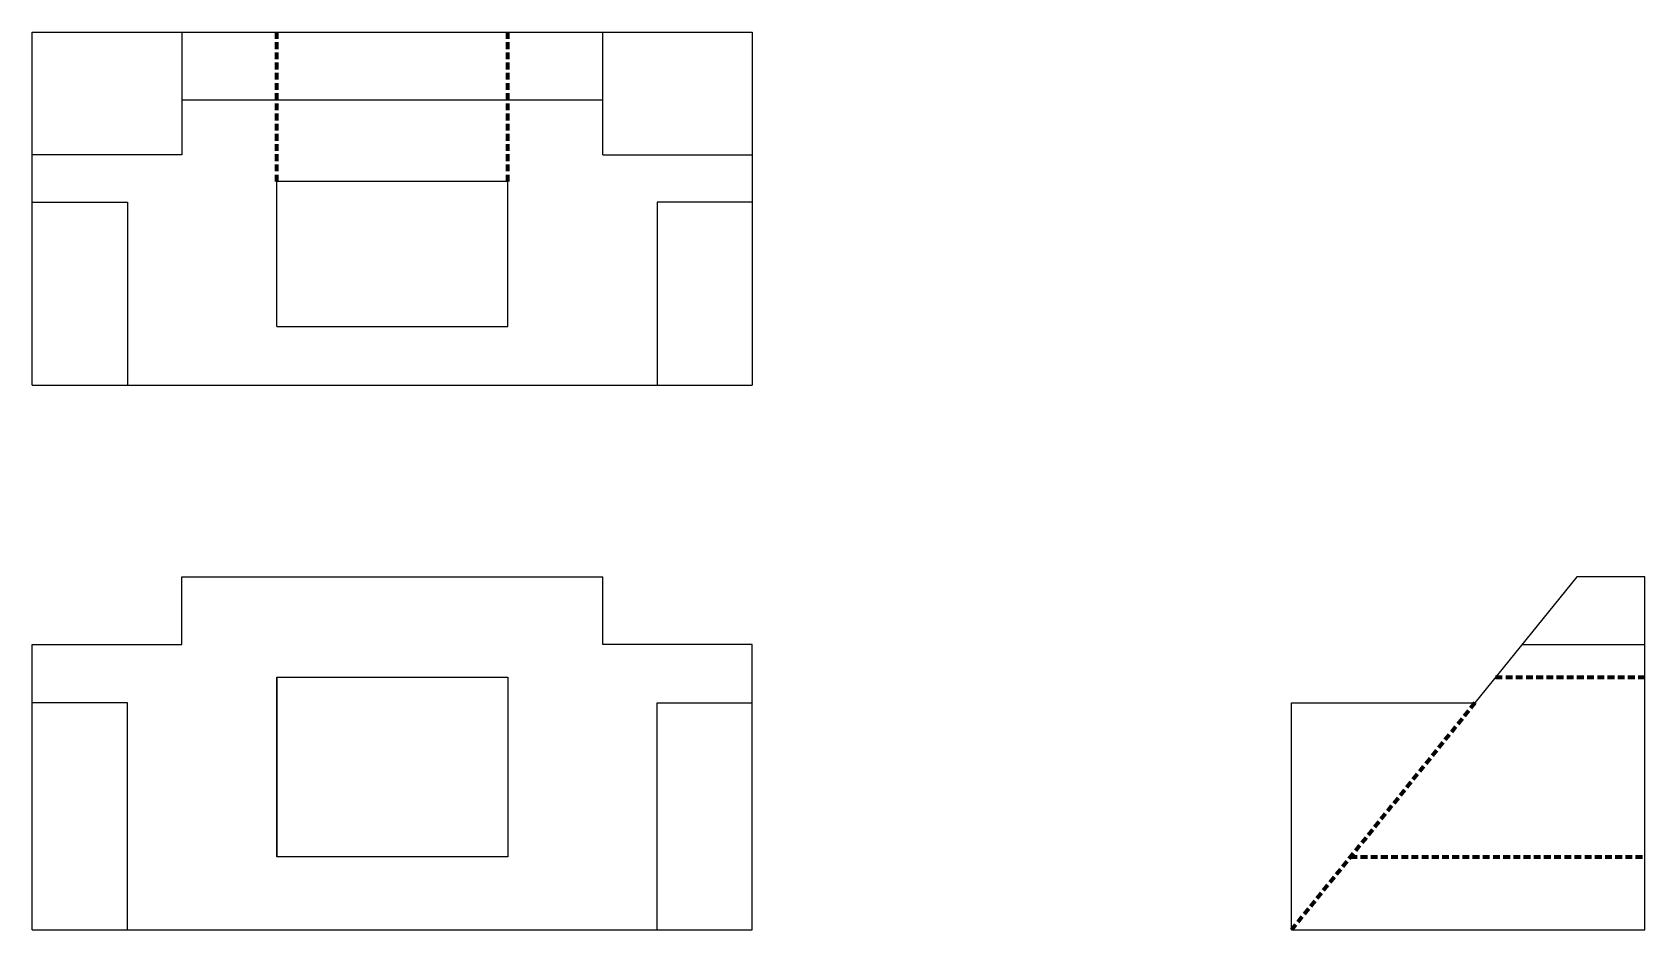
# Model space of a CAD drawing. Header units: inches. Extents: x 20 to 139, y 10 to 76.
import ezdxf

# ---------------------------------------------------------------- set-up
doc = ezdxf.new("R2010")
doc.units = ezdxf.units.IN
doc.header["$MEASUREMENT"] = 0
doc.linetypes.add('HIDDENX2', pattern=[0.75, 0.5, -0.25])

msp = doc.modelspace()

# ---------------------------------------------------------------- linework, layer by layer
for p, q in [((20.04, 50.07), (20.04, 76.07)), ((20.04, 76.07), (73.04, 76.07)), ((31.04, 76.07), (31.04, 67.03)), ((62.04, 67.03), (62.04, 76.07)), ((73.04, 76.07), (73.04, 50.07)), ((62.04, 71.07), (31.04, 71.07)), ((31.04, 67.03), (20.04, 67.03)), ((62.04, 67.03), (73.04, 67.03)), ((38.04, 54.4), (38.04, 65.08)), ((55.04, 65.08), (38.04, 65.08)), ((55.04, 54.4), (55.04, 65.08)), ((20.04, 63.56), (27.04, 63.56)), ((27.04, 63.56), (27.04, 50.07)), ((73.04, 63.56), (66.04, 63.56)), ((66.04, 63.56), (66.04, 50.07)), ((38.04, 54.4), (38.04, 54.4)), ((38.04, 54.4), (55.04, 54.4)), ((20.04, 50.07), (73.04, 50.07)), ((31.04, 35.98), (62.04, 35.98)), ((31.04, 30.98), (31.04, 35.98)), ((62.04, 30.98), (62.04, 35.98)), ((133.75, 35.98), (126.24, 26.68)), ((138.75, 35.98), (133.75, 35.98)), ((138.75, 9.98), (138.75, 35.98)), ((20.04, 9.98), (20.04, 30.98)), ((20.04, 26.68), (20.04, 30.98)), ((20.04, 30.98), (31.04, 30.98)), ((73.04, 30.98), (62.04, 30.98)), ((73.04, 9.98), (73.04, 30.98)), ((129.71, 30.98), (138.75, 30.98)), ((38.04, 15.35), (38.04, 28.57)), ((38.04, 28.57), (55.04, 28.57)), ((38.04, 28.57), (38.04, 15.35)), ((55.04, 28.57), (55.04, 15.35)), ((27.04, 26.68), (20.04, 26.68)), ((27.04, 9.98), (27.04, 26.68)), ((66.04, 9.98), (66.04, 26.68)), ((66.04, 26.68), (73.04, 26.68)), ((112.75, 9.98), (112.75, 26.68)), ((112.75, 26.68), (126.24, 26.68)), ((55.04, 15.35), (38.04, 15.35)), ((20.04, 9.98), (73.04, 9.98)), ((73.04, 9.98), (73.04, 9.98)), ((112.75, 9.98), (138.75, 9.98))]:
    msp.add_line(p, q)
at = {"linetype": 'HIDDENX2', "lineweight": 211}
for p, q in [((38.04, 65.08), (38.04, 76.07)), ((55.04, 65.08), (55.04, 76.07))]:
    msp.add_line(p, q, dxfattribs=at)
at = {"linetype": 'HIDDENX2', "lineweight": 158}
for p, q in [((127.76, 28.57), (138.75, 28.57)), ((126.24, 26.68), (112.75, 9.98)), ((117.08, 15.35), (138.75, 15.35))]:
    msp.add_line(p, q, dxfattribs=at)

doc.saveas('drawing.dxf')
